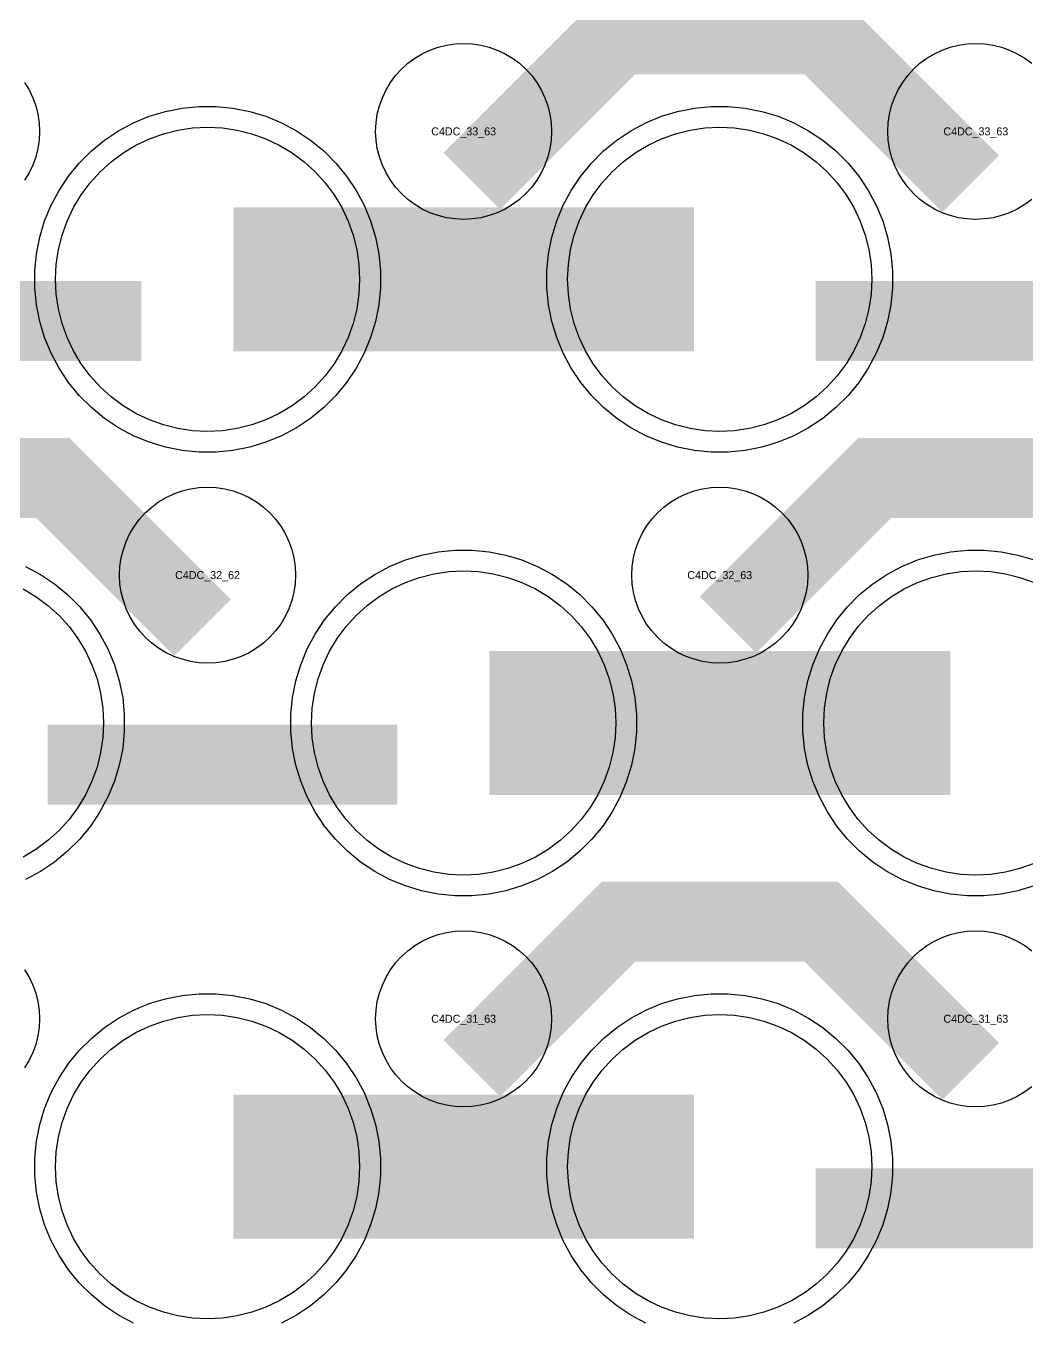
# Model space of a CAD drawing. Extents: x -11880 to 11880, y -14992 to 14992.
# Drawn here: x 8023.3 to 8336, y -10592.6 to -10187.8 of the extents above; entities that cross this region are included whole.
import ezdxf
from ezdxf.enums import TextEntityAlignment as Align

# ---------------------------------------------------------------- set-up
doc = ezdxf.new("R2010")
doc.units = 0
doc.header["$MEASUREMENT"] = 0
for name, color, linetype in [('GDS_775_DT_237', 138, 'CONTINUOUS'), ('RDL1_FS', 34, 'CONTINUOUS'), ('RDL_BS', 160, 'CONTINUOUS')]:
    doc.layers.add(name, color=color, linetype=linetype)

msp = doc.modelspace()

# ---------------------------------------------------------------- linework, layer by layer
at = {"layer": 'RDL1_FS', "color": 241, "true_color": 0xf7abae}
for points in [[(8080, -10314.459), (8075.343, -10314.23), (8070.732, -10313.546), (8066.209, -10312.414), (8061.819, -10310.842), (8057.605, -10308.85), (8053.605, -10306.452), (8049.86, -10303.674), (8046.406, -10300.544), (8043.276, -10297.09), (8040.498, -10293.345), (8038.1, -10289.345), (8036.108, -10285.131), (8034.536, -10280.741), (8033.404, -10276.218), (8032.72, -10271.607), (8032.491, -10266.95), (8032.72, -10262.293), (8033.404, -10257.682), (8034.536, -10253.159), (8036.108, -10248.769), (8038.1, -10244.555), (8040.498, -10240.555), (8043.276, -10236.81), (8046.406, -10233.356), (8049.86, -10230.226), (8053.605, -10227.448), (8057.605, -10225.05), (8061.819, -10223.058), (8066.209, -10221.486), (8070.732, -10220.354), (8075.343, -10219.67), (8080, -10219.441), (8084.657, -10219.67), (8089.268, -10220.354), (8093.791, -10221.486), (8098.181, -10223.058), (8102.395, -10225.05), (8106.395, -10227.448), (8110.14, -10230.226), (8113.594, -10233.356), (8116.724, -10236.81), (8119.502, -10240.555), (8121.9, -10244.555), (8123.892, -10248.769), (8125.464, -10253.159), (8126.596, -10257.682), (8127.28, -10262.293), (8127.509, -10266.95), (8127.28, -10271.607), (8126.596, -10276.218), (8125.464, -10280.741), (8123.892, -10285.131), (8121.9, -10289.345), (8119.502, -10293.345), (8116.724, -10297.09), (8113.594, -10300.544), (8110.14, -10303.674), (8106.395, -10306.452), (8102.395, -10308.85), (8098.181, -10310.842), (8093.791, -10312.414), (8089.268, -10313.546), (8084.657, -10314.23)], [(8240, -10314.459), (8235.343, -10314.23), (8230.732, -10313.546), (8226.209, -10312.414), (8221.819, -10310.842), (8217.605, -10308.85), (8213.605, -10306.452), (8209.86, -10303.674), (8206.406, -10300.544), (8203.276, -10297.09), (8200.498, -10293.345), (8198.1, -10289.345), (8196.108, -10285.131), (8194.536, -10280.741), (8193.404, -10276.218), (8192.72, -10271.607), (8192.491, -10266.95), (8192.72, -10262.293), (8193.404, -10257.682), (8194.536, -10253.159), (8196.108, -10248.769), (8198.1, -10244.555), (8200.498, -10240.555), (8203.276, -10236.81), (8206.406, -10233.356), (8209.86, -10230.226), (8213.605, -10227.448), (8217.605, -10225.05), (8221.819, -10223.058), (8226.209, -10221.486), (8230.732, -10220.354), (8235.343, -10219.67), (8240, -10219.441), (8244.657, -10219.67), (8249.268, -10220.354), (8253.791, -10221.486), (8258.181, -10223.058), (8262.395, -10225.05), (8266.395, -10227.448), (8270.14, -10230.226), (8273.594, -10233.356), (8276.724, -10236.81), (8279.502, -10240.555), (8281.9, -10244.555), (8283.892, -10248.769), (8285.464, -10253.159), (8286.596, -10257.682), (8287.28, -10262.293), (8287.509, -10266.95), (8287.28, -10271.607), (8286.596, -10276.218), (8285.464, -10280.741), (8283.892, -10285.131), (8281.9, -10289.345), (8279.502, -10293.345), (8276.724, -10297.09), (8273.594, -10300.544), (8270.14, -10303.674), (8266.395, -10306.452), (8262.395, -10308.85), (8258.181, -10310.842), (8253.791, -10312.414), (8249.268, -10313.546), (8244.657, -10314.23)]]:
    msp.add_lwpolyline(points, close=True, dxfattribs=at)
for points in [[(8088.002, -10266.95, 45, 45, 0), (8160.002, -10266.95, 45, 45, 0)], [(8160.002, -10266.95, 45, 45, 0), (8232.002, -10266.95, 45, 45, 0)]]:
    msp.add_lwpolyline(points, format="xyseb", dxfattribs=at)
at = {"layer": 'RDL1_FS'}
for points in [[(8160, -10453.024), (8155.343, -10452.795), (8150.732, -10452.111), (8146.209, -10450.979), (8141.819, -10449.407), (8137.605, -10447.415), (8133.605, -10445.017), (8129.86, -10442.239), (8126.406, -10439.109), (8123.276, -10435.655), (8120.498, -10431.91), (8118.1, -10427.91), (8116.108, -10423.696), (8114.536, -10419.306), (8113.404, -10414.783), (8112.72, -10410.172), (8112.491, -10405.515), (8112.72, -10400.858), (8113.404, -10396.247), (8114.536, -10391.724), (8116.108, -10387.334), (8118.1, -10383.12), (8120.498, -10379.12), (8123.276, -10375.375), (8126.406, -10371.921), (8129.86, -10368.791), (8133.605, -10366.013), (8137.605, -10363.615), (8141.819, -10361.623), (8146.209, -10360.051), (8150.732, -10358.919), (8155.343, -10358.235), (8160, -10358.006), (8164.657, -10358.235), (8169.268, -10358.919), (8173.791, -10360.051), (8178.181, -10361.623), (8182.395, -10363.615), (8186.395, -10366.013), (8190.14, -10368.791), (8193.594, -10371.921), (8196.724, -10375.375), (8199.502, -10379.12), (8201.9, -10383.12), (8203.892, -10387.334), (8205.464, -10391.724), (8206.596, -10396.247), (8207.28, -10400.858), (8207.509, -10405.515), (8207.28, -10410.172), (8206.596, -10414.783), (8205.464, -10419.306), (8203.892, -10423.696), (8201.9, -10427.91), (8199.502, -10431.91), (8196.724, -10435.655), (8193.594, -10439.109), (8190.14, -10442.239), (8186.395, -10445.017), (8182.395, -10447.415), (8178.181, -10449.407), (8173.791, -10450.979), (8169.268, -10452.111), (8164.657, -10452.795)], [(8080, -10591.589), (8075.343, -10591.36), (8070.732, -10590.676), (8066.209, -10589.544), (8061.819, -10587.972), (8057.605, -10585.98), (8053.605, -10583.582), (8049.86, -10580.804), (8046.406, -10577.674), (8043.276, -10574.22), (8040.498, -10570.475), (8038.1, -10566.475), (8036.108, -10562.261), (8034.536, -10557.871), (8033.404, -10553.348), (8032.72, -10548.737), (8032.491, -10544.08), (8032.72, -10539.423), (8033.404, -10534.812), (8034.536, -10530.289), (8036.108, -10525.899), (8038.1, -10521.685), (8040.498, -10517.685), (8043.276, -10513.94), (8046.406, -10510.486), (8049.86, -10507.356), (8053.605, -10504.578), (8057.605, -10502.18), (8061.819, -10500.188), (8066.209, -10498.616), (8070.732, -10497.484), (8075.343, -10496.8), (8080, -10496.571), (8084.657, -10496.8), (8089.268, -10497.484), (8093.791, -10498.616), (8098.181, -10500.188), (8102.395, -10502.18), (8106.395, -10504.578), (8110.14, -10507.356), (8113.594, -10510.486), (8116.724, -10513.94), (8119.502, -10517.685), (8121.9, -10521.685), (8123.892, -10525.899), (8125.464, -10530.289), (8126.596, -10534.812), (8127.28, -10539.423), (8127.509, -10544.08), (8127.28, -10548.737), (8126.596, -10553.348), (8125.464, -10557.871), (8123.892, -10562.261), (8121.9, -10566.475), (8119.502, -10570.475), (8116.724, -10574.22), (8113.594, -10577.674), (8110.14, -10580.804), (8106.395, -10583.582), (8102.395, -10585.98), (8098.181, -10587.972), (8093.791, -10589.544), (8089.268, -10590.676), (8084.657, -10591.36)], [(8240, -10591.589), (8235.343, -10591.36), (8230.732, -10590.676), (8226.209, -10589.544), (8221.819, -10587.972), (8217.605, -10585.98), (8213.605, -10583.582), (8209.86, -10580.804), (8206.406, -10577.674), (8203.276, -10574.22), (8200.498, -10570.475), (8198.1, -10566.475), (8196.108, -10562.261), (8194.536, -10557.871), (8193.404, -10553.348), (8192.72, -10548.737), (8192.491, -10544.08), (8192.72, -10539.423), (8193.404, -10534.812), (8194.536, -10530.289), (8196.108, -10525.899), (8198.1, -10521.685), (8200.498, -10517.685), (8203.276, -10513.94), (8206.406, -10510.486), (8209.86, -10507.356), (8213.605, -10504.578), (8217.605, -10502.18), (8221.819, -10500.188), (8226.209, -10498.616), (8230.732, -10497.484), (8235.343, -10496.8), (8240, -10496.571), (8244.657, -10496.8), (8249.268, -10497.484), (8253.791, -10498.616), (8258.181, -10500.188), (8262.395, -10502.18), (8266.395, -10504.578), (8270.14, -10507.356), (8273.594, -10510.486), (8276.724, -10513.94), (8279.502, -10517.685), (8281.9, -10521.685), (8283.892, -10525.899), (8285.464, -10530.289), (8286.596, -10534.812), (8287.28, -10539.423), (8287.509, -10544.08), (8287.28, -10548.737), (8286.596, -10553.348), (8285.464, -10557.871), (8283.892, -10562.261), (8281.9, -10566.475), (8279.502, -10570.475), (8276.724, -10574.22), (8273.594, -10577.674), (8270.14, -10580.804), (8266.395, -10583.582), (8262.395, -10585.98), (8258.181, -10587.972), (8253.791, -10589.544), (8249.268, -10590.676), (8244.657, -10591.36)]]:
    msp.add_lwpolyline(points, close=True, dxfattribs=at)
for points in [[(8338.181, -10449.407), (8333.791, -10450.979), (8329.268, -10452.111), (8324.657, -10452.795), (8320, -10453.024), (8315.343, -10452.795), (8310.732, -10452.111), (8306.209, -10450.979), (8301.819, -10449.407), (8297.605, -10447.415), (8293.605, -10445.017), (8289.86, -10442.239), (8286.406, -10439.109), (8283.276, -10435.655), (8280.498, -10431.91), (8278.1, -10427.91), (8276.108, -10423.696), (8274.536, -10419.306), (8273.404, -10414.783), (8272.72, -10410.172), (8272.491, -10405.515), (8272.72, -10400.858), (8273.404, -10396.247), (8274.536, -10391.724), (8276.108, -10387.334), (8278.1, -10383.12), (8280.498, -10379.12), (8283.276, -10375.375), (8286.406, -10371.921), (8289.86, -10368.791), (8293.605, -10366.013), (8297.605, -10363.615), (8301.819, -10361.623), (8306.209, -10360.051), (8310.732, -10358.919), (8315.343, -10358.235), (8320, -10358.006), (8324.657, -10358.235), (8329.268, -10358.919), (8333.791, -10360.051), (8338.181, -10361.623)], [(8022.395, -10363.615), (8026.395, -10366.013), (8030.14, -10368.791), (8033.594, -10371.921), (8036.724, -10375.375), (8039.502, -10379.12), (8041.9, -10383.12), (8043.892, -10387.334), (8045.464, -10391.724), (8046.596, -10396.247), (8047.28, -10400.858), (8047.509, -10405.515), (8047.28, -10410.172), (8046.596, -10414.783), (8045.464, -10419.306), (8043.892, -10423.696), (8041.9, -10427.91), (8039.502, -10431.91), (8036.724, -10435.655), (8033.594, -10439.109), (8030.14, -10442.239), (8026.395, -10445.017), (8022.395, -10447.415)]]:
    msp.add_lwpolyline(points, dxfattribs=at)
for points in [[(8168.002, -10405.515, 45, 45, 0), (8240.002, -10405.515, 45, 45, 0)], [(8240.002, -10405.515, 45, 45, 0), (8312.002, -10405.515, 45, 45, 0)], [(8088.002, -10544.08, 45, 45, 0), (8160.002, -10544.08, 45, 45, 0)], [(8160.002, -10544.08, 45, 45, 0), (8232.002, -10544.08, 45, 45, 0)]]:
    msp.add_lwpolyline(points, format="xyseb", dxfattribs=at)
at = {"layer": 'RDL_BS'}
for points in [[(8162.562, -10236.264, 25, 25, 0), (8208.377, -10190.449, 25, 25, 0), (8241.93, -10190.449, 25, 25, 0)], [(8318.401, -10237.163, 25, 25, 0), (8271.687, -10190.449, 25, 25, 0), (8241.929, -10190.449, 25, 25, 0)], [(8078.401, -10375.728, 25, 25, 0), (8031.687, -10329.014, 25, 25, 0), (8001.929, -10329.014, 25, 25, 0)], [(8242.562, -10374.829, 25, 25, 0), (8288.377, -10329.014, 25, 25, 0), (8321.93, -10329.014, 25, 25, 0)], [(8398.401, -10375.728, 25, 25, 0), (8351.687, -10329.014, 25, 25, 0), (8321.929, -10329.014, 25, 25, 0)], [(8030.016, -10418.528, 25, 25, 0), (8139.281, -10418.528, 25, 25, 0)], [(8162.562, -10513.394, 25, 25, 0), (8208.377, -10467.579, 25, 25, 0), (8241.93, -10467.579, 25, 25, 0)], [(8318.401, -10514.293, 25, 25, 0), (8271.687, -10467.579, 25, 25, 0), (8241.929, -10467.579, 25, 25, 0)], [(8270.016, -10557.093, 25, 25, 0), (8379.281, -10557.093, 25, 25, 0)]]:
    msp.add_lwpolyline(points, format="xyseb", dxfattribs=at)
for points in [[(8160, -10248.256), (8157.307, -10248.124), (8154.635, -10247.728), (8152.016, -10247.071), (8149.481, -10246.164), (8147.044, -10245.012), (8144.72, -10243.619), (8142.557, -10242.016), (8140.558, -10240.204), (8138.746, -10238.205), (8137.143, -10236.042), (8135.75, -10233.718), (8134.598, -10231.281), (8133.691, -10228.746), (8133.034, -10226.127), (8132.638, -10223.455), (8132.506, -10220.762), (8132.638, -10218.069), (8133.034, -10215.397), (8133.691, -10212.778), (8134.598, -10210.243), (8135.75, -10207.806), (8137.143, -10205.482), (8138.746, -10203.319), (8140.558, -10201.32), (8142.557, -10199.508), (8144.72, -10197.905), (8147.044, -10196.512), (8149.481, -10195.36), (8152.016, -10194.453), (8154.635, -10193.796), (8157.307, -10193.4), (8160, -10193.268), (8162.693, -10193.4), (8165.365, -10193.796), (8167.984, -10194.453), (8170.519, -10195.36), (8172.956, -10196.512), (8175.28, -10197.905), (8177.443, -10199.508), (8179.442, -10201.32), (8181.254, -10203.319), (8182.857, -10205.482), (8184.25, -10207.806), (8185.402, -10210.243), (8186.309, -10212.778), (8186.966, -10215.397), (8187.362, -10218.069), (8187.494, -10220.762), (8187.362, -10223.455), (8186.966, -10226.127), (8186.309, -10228.746), (8185.402, -10231.281), (8184.25, -10233.718), (8182.857, -10236.042), (8181.254, -10238.205), (8179.442, -10240.204), (8177.443, -10242.016), (8175.28, -10243.619), (8172.956, -10245.012), (8170.519, -10246.164), (8167.984, -10247.071), (8165.365, -10247.728), (8162.693, -10248.124)], [(8080, -10386.821), (8077.307, -10386.689), (8074.635, -10386.293), (8072.016, -10385.636), (8069.481, -10384.729), (8067.044, -10383.577), (8064.72, -10382.184), (8062.557, -10380.581), (8060.558, -10378.769), (8058.746, -10376.77), (8057.143, -10374.607), (8055.75, -10372.283), (8054.598, -10369.846), (8053.691, -10367.311), (8053.034, -10364.692), (8052.638, -10362.02), (8052.506, -10359.327), (8052.638, -10356.634), (8053.034, -10353.962), (8053.691, -10351.343), (8054.598, -10348.808), (8055.75, -10346.371), (8057.143, -10344.047), (8058.746, -10341.884), (8060.558, -10339.885), (8062.557, -10338.073), (8064.72, -10336.47), (8067.044, -10335.077), (8069.481, -10333.925), (8072.016, -10333.018), (8074.635, -10332.361), (8077.307, -10331.965), (8080, -10331.833), (8082.693, -10331.965), (8085.365, -10332.361), (8087.984, -10333.018), (8090.519, -10333.925), (8092.956, -10335.077), (8095.28, -10336.47), (8097.443, -10338.073), (8099.442, -10339.885), (8101.254, -10341.884), (8102.857, -10344.047), (8104.25, -10346.371), (8105.402, -10348.808), (8106.309, -10351.343), (8106.966, -10353.962), (8107.362, -10356.634), (8107.494, -10359.327), (8107.362, -10362.02), (8106.966, -10364.692), (8106.309, -10367.311), (8105.402, -10369.846), (8104.25, -10372.283), (8102.857, -10374.607), (8101.254, -10376.77), (8099.442, -10378.769), (8097.443, -10380.581), (8095.28, -10382.184), (8092.956, -10383.577), (8090.519, -10384.729), (8087.984, -10385.636), (8085.365, -10386.293), (8082.693, -10386.689)], [(8240, -10386.821), (8237.307, -10386.689), (8234.635, -10386.293), (8232.016, -10385.636), (8229.481, -10384.729), (8227.044, -10383.577), (8224.72, -10382.184), (8222.557, -10380.581), (8220.558, -10378.769), (8218.746, -10376.77), (8217.143, -10374.607), (8215.75, -10372.283), (8214.598, -10369.846), (8213.691, -10367.311), (8213.034, -10364.692), (8212.638, -10362.02), (8212.506, -10359.327), (8212.638, -10356.634), (8213.034, -10353.962), (8213.691, -10351.343), (8214.598, -10348.808), (8215.75, -10346.371), (8217.143, -10344.047), (8218.746, -10341.884), (8220.558, -10339.885), (8222.557, -10338.073), (8224.72, -10336.47), (8227.044, -10335.077), (8229.481, -10333.925), (8232.016, -10333.018), (8234.635, -10332.361), (8237.307, -10331.965), (8240, -10331.833), (8242.693, -10331.965), (8245.365, -10332.361), (8247.984, -10333.018), (8250.519, -10333.925), (8252.956, -10335.077), (8255.28, -10336.47), (8257.443, -10338.073), (8259.442, -10339.885), (8261.254, -10341.884), (8262.857, -10344.047), (8264.25, -10346.371), (8265.402, -10348.808), (8266.309, -10351.343), (8266.966, -10353.962), (8267.362, -10356.634), (8267.494, -10359.327), (8267.362, -10362.02), (8266.966, -10364.692), (8266.309, -10367.311), (8265.402, -10369.846), (8264.25, -10372.283), (8262.857, -10374.607), (8261.254, -10376.77), (8259.442, -10378.769), (8257.443, -10380.581), (8255.28, -10382.184), (8252.956, -10383.577), (8250.519, -10384.729), (8247.984, -10385.636), (8245.365, -10386.293), (8242.693, -10386.689)], [(8157.356, -10459.515), (8152.062, -10458.998), (8146.835, -10457.952), (8141.795, -10456.421), (8136.885, -10454.39), (8132.223, -10451.898), (8127.809, -10448.951), (8123.708, -10445.589), (8119.926, -10441.807), (8116.564, -10437.706), (8113.617, -10433.292), (8111.125, -10428.63), (8109.094, -10423.72), (8107.563, -10418.68), (8106.517, -10413.453), (8106, -10408.159), (8106, -10402.871), (8106.517, -10397.577), (8107.563, -10392.35), (8109.094, -10387.31), (8111.125, -10382.4), (8113.617, -10377.738), (8116.564, -10373.324), (8119.926, -10369.223), (8123.708, -10365.441), (8127.809, -10362.079), (8132.223, -10359.132), (8136.885, -10356.64), (8141.795, -10354.609), (8146.835, -10353.078), (8152.062, -10352.032), (8157.356, -10351.515), (8162.644, -10351.515), (8167.938, -10352.032), (8173.165, -10353.078), (8178.205, -10354.609), (8183.115, -10356.64), (8187.777, -10359.132), (8192.191, -10362.079), (8196.292, -10365.441), (8200.074, -10369.223), (8203.436, -10373.324), (8206.383, -10377.738), (8208.875, -10382.4), (8210.906, -10387.31), (8212.437, -10392.35), (8213.483, -10397.577), (8214, -10402.871), (8214, -10408.159), (8213.483, -10413.453), (8212.437, -10418.68), (8210.906, -10423.72), (8208.875, -10428.63), (8206.383, -10433.292), (8203.436, -10437.706), (8200.074, -10441.807), (8196.292, -10445.589), (8192.191, -10448.951), (8187.777, -10451.898), (8183.115, -10454.39), (8178.205, -10456.421), (8173.165, -10457.952), (8167.938, -10458.998), (8162.644, -10459.515)], [(8160, -10525.386), (8157.307, -10525.254), (8154.635, -10524.858), (8152.016, -10524.201), (8149.481, -10523.294), (8147.044, -10522.142), (8144.72, -10520.749), (8142.557, -10519.146), (8140.558, -10517.334), (8138.746, -10515.335), (8137.143, -10513.172), (8135.75, -10510.848), (8134.598, -10508.411), (8133.691, -10505.876), (8133.034, -10503.257), (8132.638, -10500.585), (8132.506, -10497.892), (8132.638, -10495.199), (8133.034, -10492.527), (8133.691, -10489.908), (8134.598, -10487.373), (8135.75, -10484.936), (8137.143, -10482.612), (8138.746, -10480.449), (8140.558, -10478.45), (8142.557, -10476.638), (8144.72, -10475.035), (8147.044, -10473.642), (8149.481, -10472.49), (8152.016, -10471.583), (8154.635, -10470.926), (8157.307, -10470.53), (8160, -10470.398), (8162.693, -10470.53), (8165.365, -10470.926), (8167.984, -10471.583), (8170.519, -10472.49), (8172.956, -10473.642), (8175.28, -10475.035), (8177.443, -10476.638), (8179.442, -10478.45), (8181.254, -10480.449), (8182.857, -10482.612), (8184.25, -10484.936), (8185.402, -10487.373), (8186.309, -10489.908), (8186.966, -10492.527), (8187.362, -10495.199), (8187.494, -10497.892), (8187.362, -10500.585), (8186.966, -10503.257), (8186.309, -10505.876), (8185.402, -10508.411), (8184.25, -10510.848), (8182.857, -10513.172), (8181.254, -10515.335), (8179.442, -10517.334), (8177.443, -10519.146), (8175.28, -10520.749), (8172.956, -10522.142), (8170.519, -10523.294), (8167.984, -10524.201), (8165.365, -10524.858), (8162.693, -10525.254)]]:
    msp.add_lwpolyline(points, close=True, dxfattribs=at)
for points in [[(8337.443, -10242.016), (8335.28, -10243.619), (8332.956, -10245.012), (8330.519, -10246.164), (8327.984, -10247.071), (8325.365, -10247.728), (8322.693, -10248.124), (8320, -10248.256), (8317.307, -10248.124), (8314.635, -10247.728), (8312.016, -10247.071), (8309.481, -10246.164), (8307.044, -10245.012), (8304.72, -10243.619), (8302.557, -10242.016), (8300.558, -10240.204), (8298.746, -10238.205), (8297.143, -10236.042), (8295.75, -10233.718), (8294.598, -10231.281), (8293.691, -10228.746), (8293.034, -10226.127), (8292.638, -10223.455), (8292.506, -10220.762), (8292.638, -10218.069), (8293.034, -10215.397), (8293.691, -10212.778), (8294.598, -10210.243), (8295.75, -10207.806), (8297.143, -10205.482), (8298.746, -10203.319), (8300.558, -10201.32), (8302.557, -10199.508), (8304.72, -10197.905), (8307.044, -10196.512), (8309.481, -10195.36), (8312.016, -10194.453), (8314.635, -10193.796), (8317.307, -10193.4), (8320, -10193.268), (8322.693, -10193.4), (8325.365, -10193.796), (8327.984, -10194.453), (8330.519, -10195.36), (8332.956, -10196.512), (8335.28, -10197.905), (8337.443, -10199.508)], [(8022.857, -10205.482), (8024.25, -10207.806), (8025.402, -10210.243), (8026.309, -10212.778), (8026.966, -10215.397), (8027.362, -10218.069), (8027.494, -10220.762), (8027.362, -10223.455), (8026.966, -10226.127), (8026.309, -10228.746), (8025.402, -10231.281), (8024.25, -10233.718), (8022.857, -10236.042)], [(8338.205, -10456.421), (8333.165, -10457.952), (8327.938, -10458.998), (8322.644, -10459.515), (8317.356, -10459.515), (8312.062, -10458.998), (8306.835, -10457.952), (8301.795, -10456.421), (8296.885, -10454.39), (8292.223, -10451.898), (8287.809, -10448.951), (8283.708, -10445.589), (8279.926, -10441.807), (8276.564, -10437.706), (8273.617, -10433.292), (8271.125, -10428.63), (8269.094, -10423.72), (8267.563, -10418.68), (8266.517, -10413.453), (8266, -10408.159), (8266, -10402.871), (8266.517, -10397.577), (8267.563, -10392.35), (8269.094, -10387.31), (8271.125, -10382.4), (8273.617, -10377.738), (8276.564, -10373.324), (8279.926, -10369.223), (8283.708, -10365.441), (8287.809, -10362.079), (8292.223, -10359.132), (8296.885, -10356.64), (8301.795, -10354.609), (8306.835, -10353.078), (8312.062, -10352.032), (8317.356, -10351.515), (8322.644, -10351.515), (8327.938, -10352.032), (8333.165, -10353.078), (8338.205, -10354.609)], [(8023.115, -10356.64), (8027.777, -10359.132), (8032.191, -10362.079), (8036.292, -10365.441), (8040.074, -10369.223), (8043.436, -10373.324), (8046.383, -10377.738), (8048.875, -10382.4), (8050.906, -10387.31), (8052.437, -10392.35), (8053.483, -10397.577), (8054, -10402.871), (8054, -10408.159), (8053.483, -10413.453), (8052.437, -10418.68), (8050.906, -10423.72), (8048.875, -10428.63), (8046.383, -10433.292), (8043.436, -10437.706), (8040.074, -10441.807), (8036.292, -10445.589), (8032.191, -10448.951), (8027.777, -10451.898), (8023.115, -10454.39)], [(8337.443, -10519.146), (8335.28, -10520.749), (8332.956, -10522.142), (8330.519, -10523.294), (8327.984, -10524.201), (8325.365, -10524.858), (8322.693, -10525.254), (8320, -10525.386), (8317.307, -10525.254), (8314.635, -10524.858), (8312.016, -10524.201), (8309.481, -10523.294), (8307.044, -10522.142), (8304.72, -10520.749), (8302.557, -10519.146), (8300.558, -10517.334), (8298.746, -10515.335), (8297.143, -10513.172), (8295.75, -10510.848), (8294.598, -10508.411), (8293.691, -10505.876), (8293.034, -10503.257), (8292.638, -10500.585), (8292.506, -10497.892), (8292.638, -10495.199), (8293.034, -10492.527), (8293.691, -10489.908), (8294.598, -10487.373), (8295.75, -10484.936), (8297.143, -10482.612), (8298.746, -10480.449), (8300.558, -10478.45), (8302.557, -10476.638), (8304.72, -10475.035), (8307.044, -10473.642), (8309.481, -10472.49), (8312.016, -10471.583), (8314.635, -10470.926), (8317.307, -10470.53), (8320, -10470.398), (8322.693, -10470.53), (8325.365, -10470.926), (8327.984, -10471.583), (8330.519, -10472.49), (8332.956, -10473.642), (8335.28, -10475.035), (8337.443, -10476.638)], [(8022.857, -10482.612), (8024.25, -10484.936), (8025.402, -10487.373), (8026.309, -10489.908), (8026.966, -10492.527), (8027.362, -10495.199), (8027.494, -10497.892), (8027.362, -10500.585), (8026.966, -10503.257), (8026.309, -10505.876), (8025.402, -10508.411), (8024.25, -10510.848), (8022.857, -10513.172)], [(8056.885, -10592.955), (8052.223, -10590.463), (8047.809, -10587.516), (8043.708, -10584.154), (8039.926, -10580.372), (8036.564, -10576.271), (8033.617, -10571.857), (8031.125, -10567.195), (8029.094, -10562.285), (8027.563, -10557.245), (8026.517, -10552.018), (8026, -10546.724), (8026, -10541.436), (8026.517, -10536.142), (8027.563, -10530.915), (8029.094, -10525.875), (8031.125, -10520.965), (8033.617, -10516.303), (8036.564, -10511.889), (8039.926, -10507.788), (8043.708, -10504.006), (8047.809, -10500.644), (8052.223, -10497.697), (8056.885, -10495.205), (8061.795, -10493.174), (8066.835, -10491.643), (8072.062, -10490.597), (8077.356, -10490.08), (8082.644, -10490.08), (8087.938, -10490.597), (8093.165, -10491.643), (8098.205, -10493.174), (8103.115, -10495.205), (8107.777, -10497.697), (8112.191, -10500.644), (8116.292, -10504.006), (8120.074, -10507.788), (8123.436, -10511.889), (8126.383, -10516.303), (8128.875, -10520.965), (8130.906, -10525.875), (8132.437, -10530.915), (8133.483, -10536.142), (8134, -10541.436), (8134, -10546.724), (8133.483, -10552.018), (8132.437, -10557.245), (8130.906, -10562.285), (8128.875, -10567.195), (8126.383, -10571.857), (8123.436, -10576.271), (8120.074, -10580.372), (8116.292, -10584.154), (8112.191, -10587.516), (8107.777, -10590.463), (8103.115, -10592.955)], [(8216.885, -10592.955), (8212.223, -10590.463), (8207.809, -10587.516), (8203.708, -10584.154), (8199.926, -10580.372), (8196.564, -10576.271), (8193.617, -10571.857), (8191.125, -10567.195), (8189.094, -10562.285), (8187.563, -10557.245), (8186.517, -10552.018), (8186, -10546.724), (8186, -10541.436), (8186.517, -10536.142), (8187.563, -10530.915), (8189.094, -10525.875), (8191.125, -10520.965), (8193.617, -10516.303), (8196.564, -10511.889), (8199.926, -10507.788), (8203.708, -10504.006), (8207.809, -10500.644), (8212.223, -10497.697), (8216.885, -10495.205), (8221.795, -10493.174), (8226.835, -10491.643), (8232.062, -10490.597), (8237.356, -10490.08), (8242.644, -10490.08), (8247.938, -10490.597), (8253.165, -10491.643), (8258.205, -10493.174), (8263.115, -10495.205), (8267.777, -10497.697), (8272.191, -10500.644), (8276.292, -10504.006), (8280.074, -10507.788), (8283.436, -10511.889), (8286.383, -10516.303), (8288.875, -10520.965), (8290.906, -10525.875), (8292.437, -10530.915), (8293.483, -10536.142), (8294, -10541.436), (8294, -10546.724), (8293.483, -10552.018), (8292.437, -10557.245), (8290.906, -10562.285), (8288.875, -10567.195), (8286.383, -10571.857), (8283.436, -10576.271), (8280.074, -10580.372), (8276.292, -10584.154), (8272.191, -10587.516), (8267.777, -10590.463), (8263.115, -10592.955)]]:
    msp.add_lwpolyline(points, dxfattribs=at)
at = {"layer": 'RDL_BS', "color": 241, "true_color": 0xf7abae}
for points in [[(8077.356, -10320.95), (8072.062, -10320.433), (8066.835, -10319.387), (8061.795, -10317.856), (8056.885, -10315.825), (8052.223, -10313.333), (8047.809, -10310.386), (8043.708, -10307.024), (8039.926, -10303.242), (8036.564, -10299.141), (8033.617, -10294.727), (8031.125, -10290.065), (8029.094, -10285.155), (8027.563, -10280.115), (8026.517, -10274.888), (8026, -10269.594), (8026, -10264.306), (8026.517, -10259.012), (8027.563, -10253.785), (8029.094, -10248.745), (8031.125, -10243.835), (8033.617, -10239.173), (8036.564, -10234.759), (8039.926, -10230.658), (8043.708, -10226.876), (8047.809, -10223.514), (8052.223, -10220.567), (8056.885, -10218.075), (8061.795, -10216.044), (8066.835, -10214.513), (8072.062, -10213.467), (8077.356, -10212.95), (8082.644, -10212.95), (8087.938, -10213.467), (8093.165, -10214.513), (8098.205, -10216.044), (8103.115, -10218.075), (8107.777, -10220.567), (8112.191, -10223.514), (8116.292, -10226.876), (8120.074, -10230.658), (8123.436, -10234.759), (8126.383, -10239.173), (8128.875, -10243.835), (8130.906, -10248.745), (8132.437, -10253.785), (8133.483, -10259.012), (8134, -10264.306), (8134, -10269.594), (8133.483, -10274.888), (8132.437, -10280.115), (8130.906, -10285.155), (8128.875, -10290.065), (8126.383, -10294.727), (8123.436, -10299.141), (8120.074, -10303.242), (8116.292, -10307.024), (8112.191, -10310.386), (8107.777, -10313.333), (8103.115, -10315.825), (8098.205, -10317.856), (8093.165, -10319.387), (8087.938, -10320.433), (8082.644, -10320.95)], [(8237.356, -10320.95), (8232.062, -10320.433), (8226.835, -10319.387), (8221.795, -10317.856), (8216.885, -10315.825), (8212.223, -10313.333), (8207.809, -10310.386), (8203.708, -10307.024), (8199.926, -10303.242), (8196.564, -10299.141), (8193.617, -10294.727), (8191.125, -10290.065), (8189.094, -10285.155), (8187.563, -10280.115), (8186.517, -10274.888), (8186, -10269.594), (8186, -10264.306), (8186.517, -10259.012), (8187.563, -10253.785), (8189.094, -10248.745), (8191.125, -10243.835), (8193.617, -10239.173), (8196.564, -10234.759), (8199.926, -10230.658), (8203.708, -10226.876), (8207.809, -10223.514), (8212.223, -10220.567), (8216.885, -10218.075), (8221.795, -10216.044), (8226.835, -10214.513), (8232.062, -10213.467), (8237.356, -10212.95), (8242.644, -10212.95), (8247.938, -10213.467), (8253.165, -10214.513), (8258.205, -10216.044), (8263.115, -10218.075), (8267.777, -10220.567), (8272.191, -10223.514), (8276.292, -10226.876), (8280.074, -10230.658), (8283.436, -10234.759), (8286.383, -10239.173), (8288.875, -10243.835), (8290.906, -10248.745), (8292.437, -10253.785), (8293.483, -10259.012), (8294, -10264.306), (8294, -10269.594), (8293.483, -10274.888), (8292.437, -10280.115), (8290.906, -10285.155), (8288.875, -10290.065), (8286.383, -10294.727), (8283.436, -10299.141), (8280.074, -10303.242), (8276.292, -10307.024), (8272.191, -10310.386), (8267.777, -10313.333), (8263.115, -10315.825), (8258.205, -10317.856), (8253.165, -10319.387), (8247.938, -10320.433), (8242.644, -10320.95)]]:
    msp.add_lwpolyline(points, close=True, dxfattribs=at)
for points in [[(7950.016, -10279.963, 25, 25, 0), (8059.281, -10279.963, 25, 25, 0)], [(8270.016, -10279.963, 25, 25, 0), (8379.281, -10279.963, 25, 25, 0)]]:
    msp.add_lwpolyline(points, format="xyseb", dxfattribs=at)

# ---------------------------------------------------------------- texts
at = {"layer": 'GDS_775_DT_237'}
for s, p in [('C4DC_33_63', (8160, -10220.762)), ('C4DC_33_63', (8160, -10220.762)), ('C4DC_33_63', (8320, -10220.762)), ('C4DC_33_63', (8320, -10220.762)), ('C4DC_32_62', (8080, -10359.327)), ('C4DC_32_62', (8080, -10359.327)), ('C4DC_32_63', (8240, -10359.327)), ('C4DC_32_63', (8240, -10359.327)), ('C4DC_31_63', (8160, -10497.892)), ('C4DC_31_63', (8160, -10497.892)), ('C4DC_31_63', (8320, -10497.892)), ('C4DC_31_63', (8320, -10497.892))]:
    msp.add_text(s, height=2.5, dxfattribs=at).set_placement(p, align=Align.MIDDLE_CENTER)

doc.saveas('drawing.dxf')
